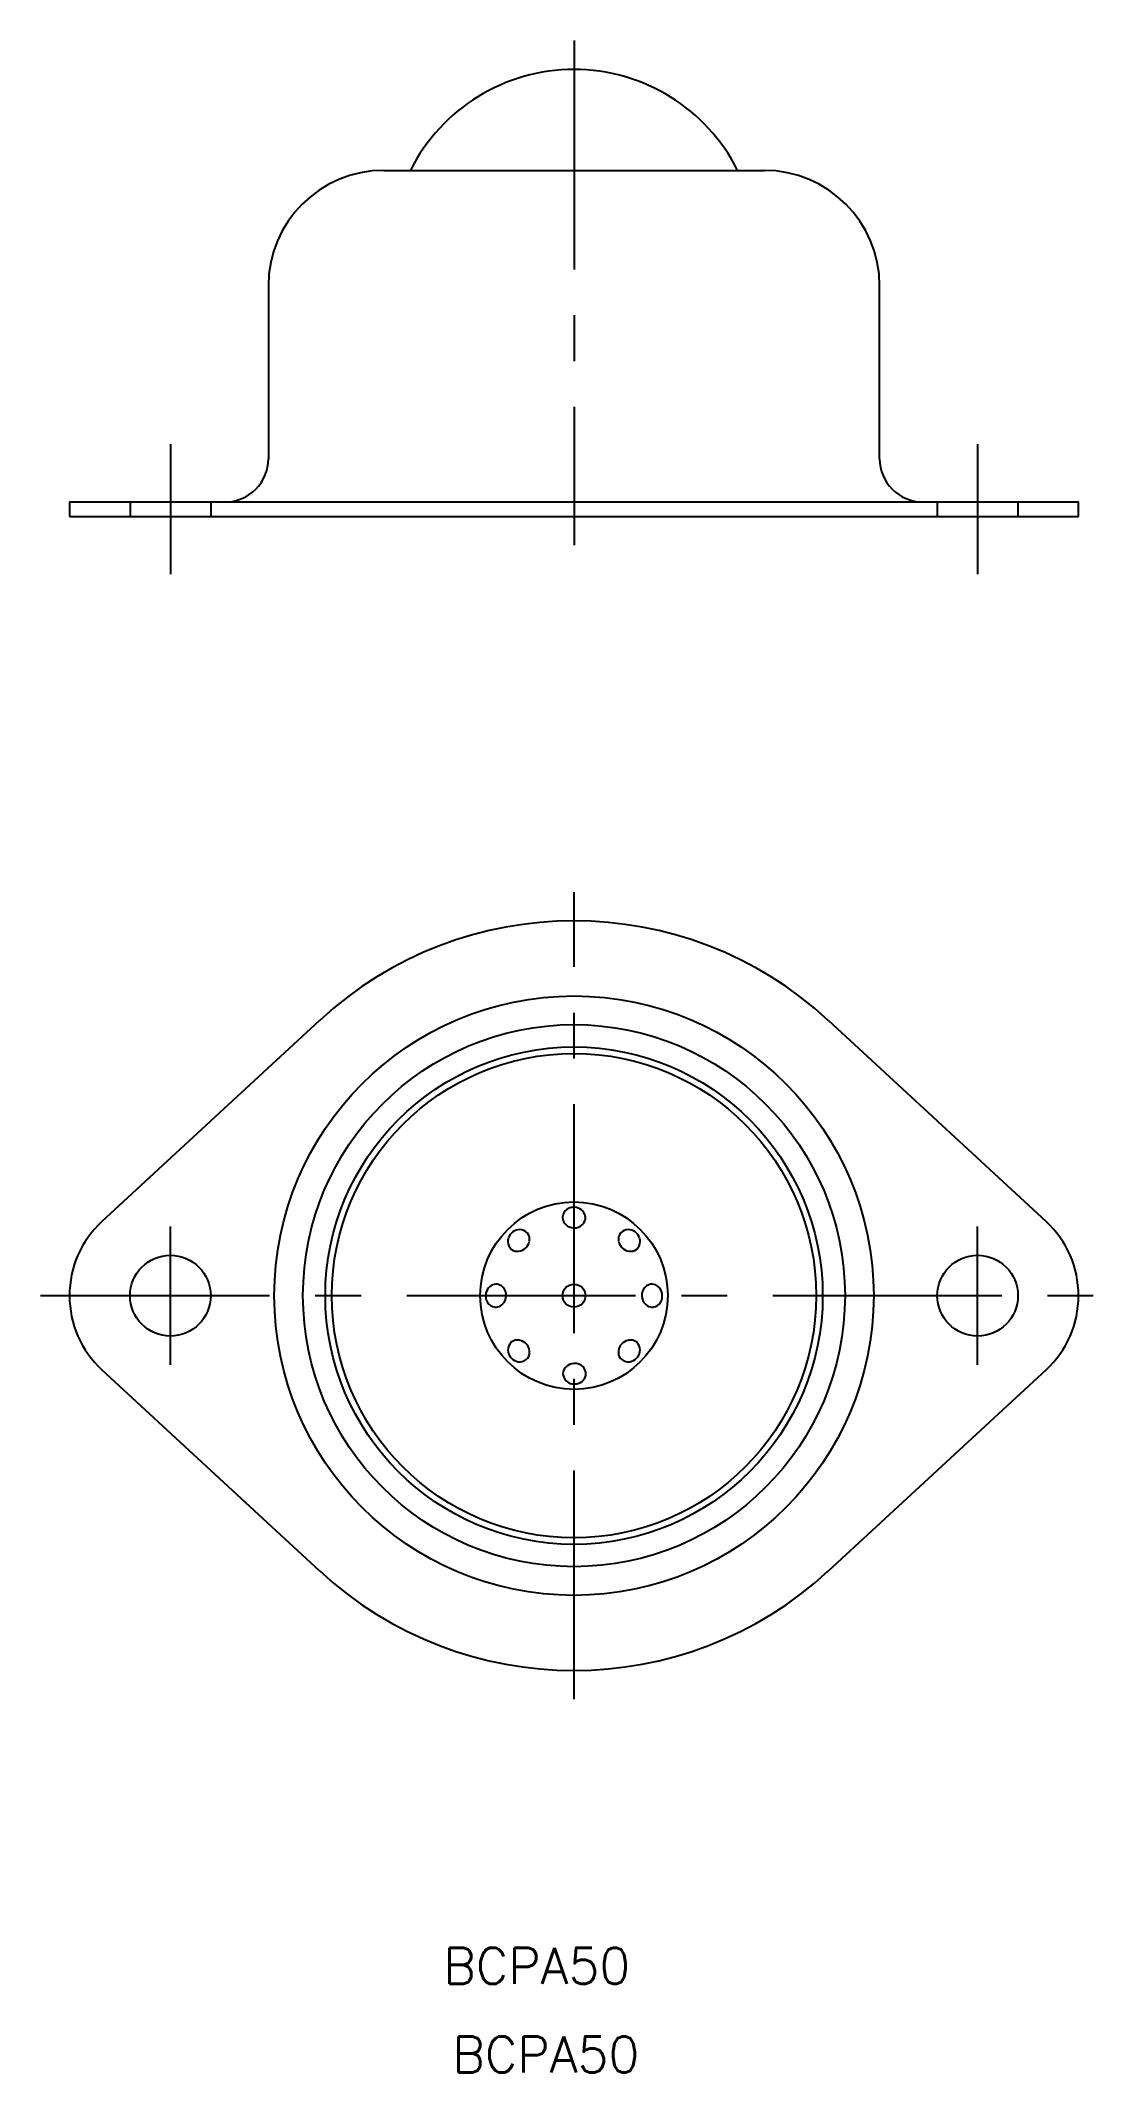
# Model space of a CAD drawing. Extents: x -2 to 72, y -18 to 123.
import ezdxf

# ---------------------------------------------------------------- set-up
doc = ezdxf.new("R2010")
doc.units = 0
doc.header["$LTSCALE"] = 0.5
doc.header["$MEASUREMENT"] = 0
doc.linetypes.add('CENTER', pattern=[50.8, 31.75, -6.35, 6.35, -6.35])
doc.linetypes.add('DASHED', pattern=[19.05, 12.7, -6.35])
for name, color, linetype in [('MSM_CENTER', 1, 'CENTER'), ('MSM_CONTINUOUS', 7, 'CONTINUOUS'), ('MSM_DASHED', 4, 'DASHED')]:
    doc.layers.add(name, color=color, linetype=linetype)
doc.styles.get("Standard").update_dxf_attribs({"font": 'txt.shx', "height": 2.5, "bigfont": 'bigfont.shx'})

msp = doc.modelspace()

# ---------------------------------------------------------------- linework, layer by layer
at = {"layer": 'MSM_CENTER'}
for p, q in [((35, 123.06), (35, 88.06)), ((7, 95.06), (7, 86.06)), ((63, 95.06), (63, 86.06)), ((35, 8), (35, 64)), ((7, 31.2), (7, 40.8)), ((63, 31.2), (63, 40.8)), ((-2, 36), (72, 36))]:
    msp.add_line(p, q, dxfattribs=at)
at = {"layer": 'MSM_CONTINUOUS'}
for p, q in [((21.8, 114.06), (48.2, 114.06)), ((13.8, 106.06), (13.8, 94.06)), ((56.2, 94.06), (56.2, 106.06)), ((0, 91.06), (0, 90.06)), ((0, 91.06), (70, 91.06)), ((70, 90.06), (70, 91.06)), ((0, 90.06), (70, 90.06)), ((2.25, 41.14), (17.36, 55.1)), ((52.64, 55.1), (67.75, 41.14)), ((17.36, 16.9), (2.25, 30.86)), ((67.75, 30.86), (52.64, 16.9))]:
    msp.add_line(p, q, dxfattribs=at)
for centre, radius in [((35, 36), 20.79), ((35, 36), 18.8), ((35, 36), 17.25), ((35, 36), 16.8), ((35, 36), 6.5), ((7, 36), 2.8), ((63, 36), 2.8), ((35, 36), 0.8)]:
    msp.add_circle(centre, radius, dxfattribs=at)
for centre, radius, start, end in [((35, 108.36), 12.7, 26.6679, 153.3321), ((21.8, 106.06), 8, 90, 180), ((48.2, 106.06), 8, 0, 90), ((10.8, 94.06), 3, 270, 0), ((59.2, 94.06), 3, 180, 270), ((35, 36), 26, 47.2679, 132.7321), ((7, 36), 7, 132.7321, 227.2679), ((34.78, 41.41), 0.576, 169.7058, 211.7405), ((34.99, 41.36), 0.788, 125.5514, 168.9447), ((34.95, 41.47), 0.756, 208.9422, 247.3058), ((34.91, 41.48), 0.645, 90.4251, 125.9337), ((35, 41.27), 0.858, 61.3421, 96.5292), ((35.07, 41.42), 0.712, 289.2551, 340.6986), ((35.06, 41.38), 0.733, 22.4816, 61.6775), ((35.25, 41.42), 0.55, 335.1988, 26.0026), ((63, 36), 7, 312.7321, 47.2679), ((30.81, 39.81), 0.395, 152.3443, 190.1232), ((31.14, 39.76), 0.721, 180.9058, 229.6246), ((31.27, 39.73), 0.862, 126.5256, 161.6729), ((31.25, 39.77), 0.816, 90.6364, 127.0399), ((31.24, 39.85), 0.73, 44.8724, 89.943), ((31.07, 39.93), 0.851, 311.8632, 347.3398), ((31.18, 39.91), 0.744, 347.3501, 38.2955), ((35.02, 41.63), 0.93, 247.5064, 288.3711), ((38.82, 39.91), 0.744, 141.7045, 192.6499), ((38.93, 39.93), 0.851, 192.6602, 228.1368), ((38.76, 39.85), 0.73, 90.057, 135.1276), ((38.75, 39.77), 0.816, 52.9601, 89.3636), ((38.73, 39.73), 0.862, 18.3271, 53.4744), ((38.86, 39.76), 0.721, 310.3754, 359.0942), ((39.19, 39.81), 0.395, 349.8768, 27.6557), ((31.07, 39.75), 0.673, 233.7642, 278.8506), ((31.08, 39.91), 0.834, 276.5341, 312.3889), ((38.92, 39.91), 0.834, 227.6111, 263.4659), ((38.93, 39.75), 0.673, 261.1494, 306.2358), ((29.62, 36.06), 0.733, 112.4816, 151.6775), ((29.58, 36.25), 0.55, 65.1988, 116.0026), ((29.58, 36.07), 0.712, 19.2551, 70.6986), ((40.42, 36.07), 0.712, 109.3014, 160.7449), ((40.42, 36.25), 0.55, 63.9974, 114.8012), ((40.38, 36.06), 0.733, 28.3225, 67.5184), ((29.73, 36), 0.858, 151.3421, 186.5292), ((29.52, 35.91), 0.645, 180.4251, 215.9337), ((29.64, 35.99), 0.788, 215.5514, 258.9447), ((29.59, 35.78), 0.576, 259.7058, 301.7405), ((29.53, 35.95), 0.756, 298.9422, 337.3058), ((29.37, 36.02), 0.93, 337.5064, 18.3711), ((40.63, 36.02), 0.93, 161.6289, 202.4936), ((40.47, 35.95), 0.756, 202.6942, 241.0578), ((40.41, 35.78), 0.576, 238.2595, 280.2942), ((40.36, 35.99), 0.788, 281.0553, 324.4486), ((40.48, 35.91), 0.645, 324.0663, 359.5749), ((40.27, 36), 0.858, 353.4708, 28.6579), ((31.15, 32.24), 0.73, 134.8724, 179.943), ((31.09, 32.18), 0.744, 77.3501, 128.2955), ((31.07, 32.07), 0.851, 41.8632, 77.3398), ((31.09, 32.08), 0.834, 6.5341, 42.3889), ((38.91, 32.08), 0.834, 137.6111, 173.4659), ((38.93, 32.07), 0.851, 102.6602, 138.1368), ((38.91, 32.18), 0.744, 51.7045, 102.6499), ((38.85, 32.24), 0.73, 0.057, 45.1276), ((31.23, 32.25), 0.816, 180.6364, 217.0399), ((31.27, 32.27), 0.862, 216.5256, 251.6729), ((31.19, 31.81), 0.395, 242.3443, 280.1232), ((31.24, 32.14), 0.721, 270.9058, 319.6246), ((31.25, 32.07), 0.673, 323.7642, 8.8506), ((34.98, 30.53), 0.756, 113.0252, 151.3887), ((35.05, 30.37), 0.93, 71.9599, 112.8245), ((35.11, 30.58), 0.712, 19.6324, 71.0759), ((38.75, 32.07), 0.673, 171.1494, 216.2358), ((38.76, 32.14), 0.721, 220.3754, 269.0942), ((38.81, 31.81), 0.395, 259.8768, 297.6557), ((38.73, 32.27), 0.862, 288.3271, 323.4744), ((38.77, 32.25), 0.816, 322.9601, 359.3636), ((34.81, 30.59), 0.576, 148.5905, 190.6252), ((35.02, 30.64), 0.788, 191.3863, 234.7796), ((34.94, 30.52), 0.645, 234.3973, 269.9059), ((35.03, 30.73), 0.858, 263.8017, 298.9889), ((35.1, 30.62), 0.733, 298.6535, 337.8494), ((35.28, 30.58), 0.55, 334.3284, 25.1322), ((35, 36), 26, 227.2679, 312.7321)]:
    msp.add_arc(centre, radius, start, end, dxfattribs=at)
at = {"layer": 'MSM_DASHED'}
for p, q in [((4.2, 91.06), (4.2, 90.06)), ((9.8, 91.06), (9.8, 90.06)), ((60.2, 91.06), (60.2, 90.06)), ((65.8, 91.06), (65.8, 90.06))]:
    msp.add_line(p, q, dxfattribs=at)

# ---------------------------------------------------------------- texts
at = {"layer": 'MSM_CONTINUOUS', "char_height": 2.5, "width": 28.4361, "attachment_point": 1}
for insert in [(25.94, -9.24), (26.57, -15.38)]:
    msp.add_mtext('{BCPA50}', dxfattribs=dict(at, insert=insert))

doc.saveas('drawing.dxf')
